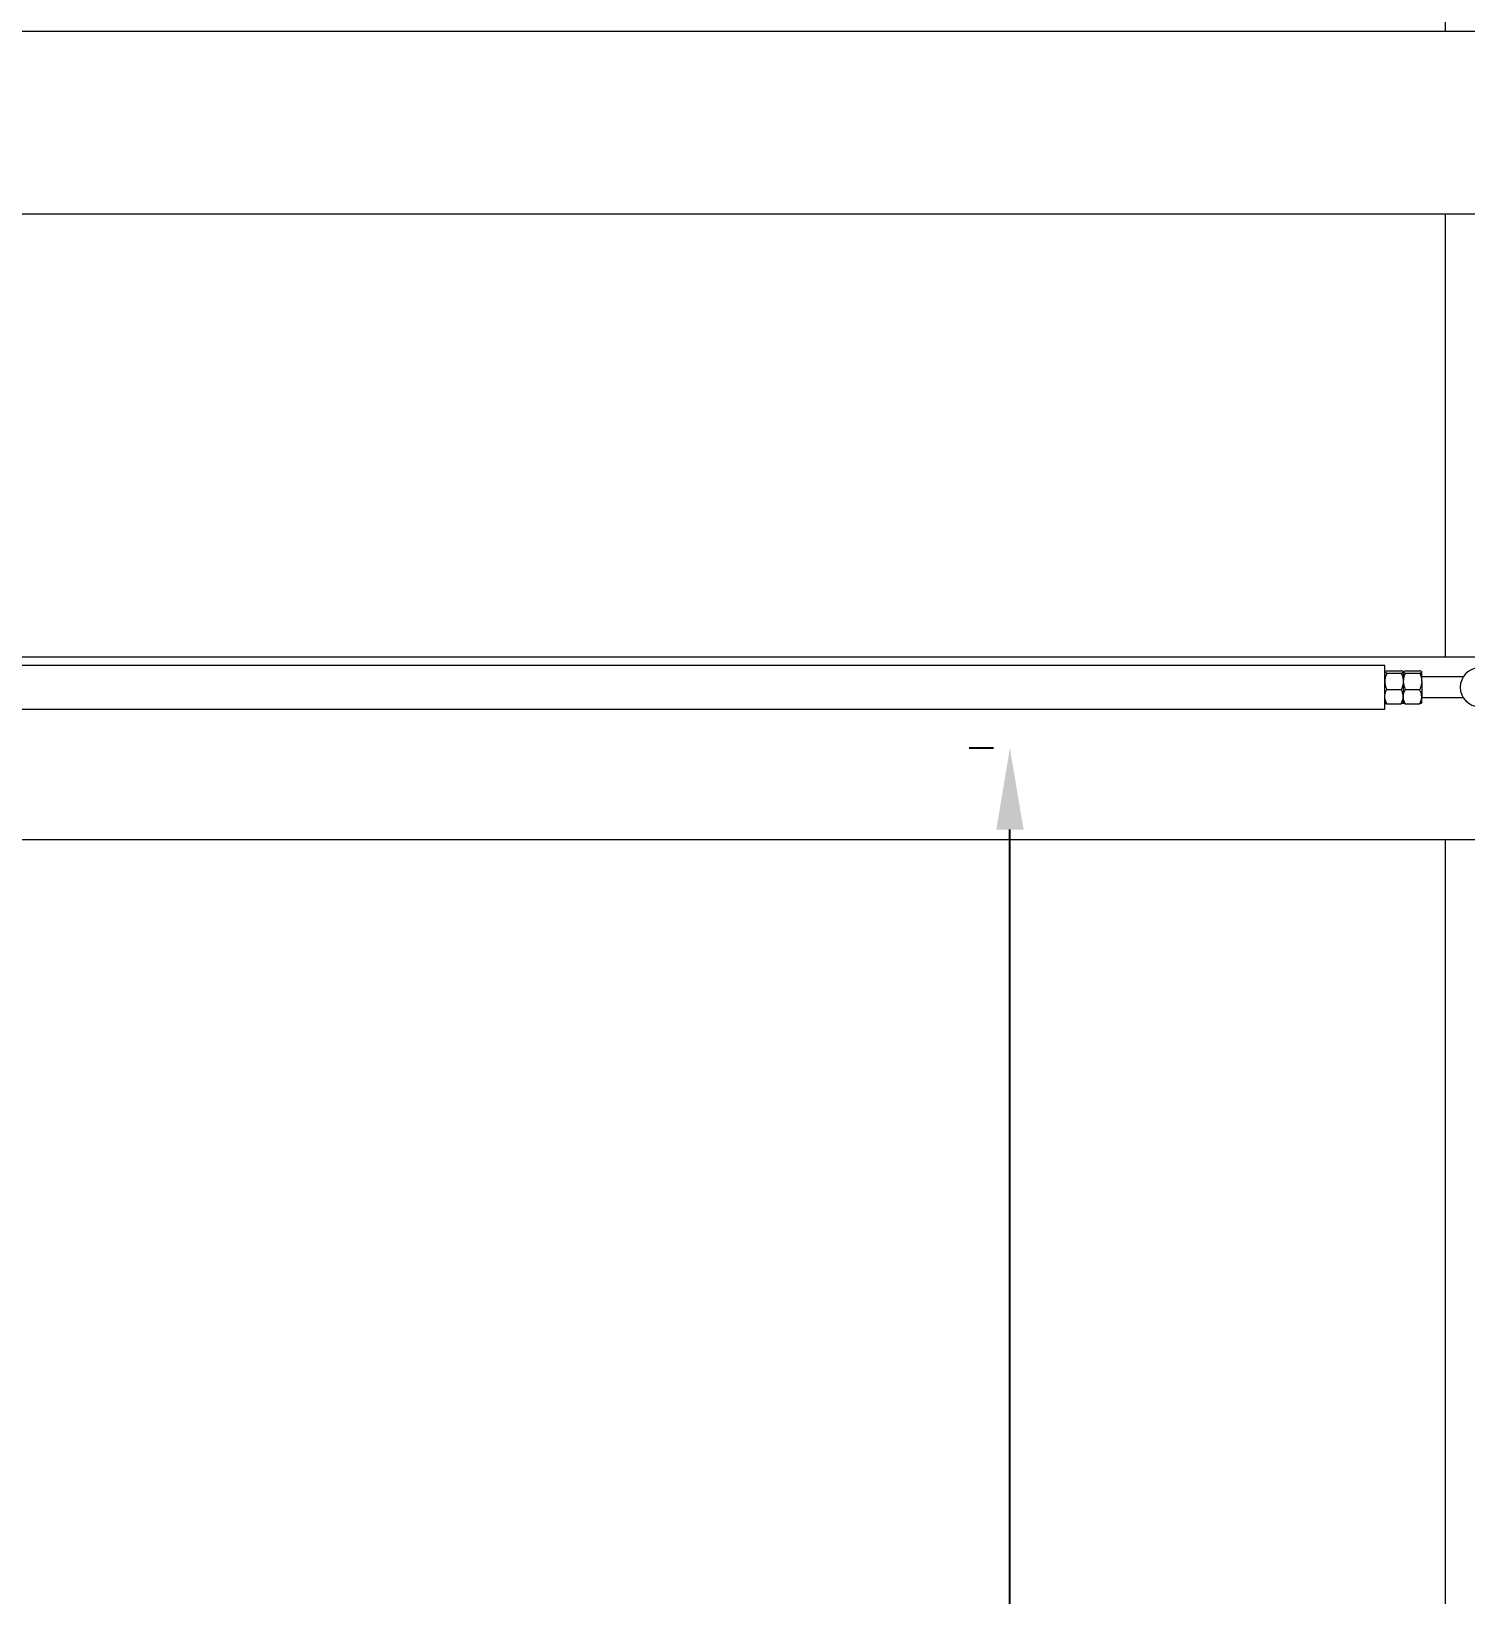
# Model space of a CAD drawing. Header units: millimetres. Extents: x 1587714 to 3094800, y -694377 to -413614.
# Drawn here: x 2031707 to 2032808, y -553049 to -551850 of the extents above; entities that cross this region are included whole.
import ezdxf

# ---------------------------------------------------------------- set-up
doc = ezdxf.new("R2010")
doc.units = ezdxf.units.MM
doc.layers.add('M0_EQUIPOS', color=7, linetype='Continuous')
doc.layers.add('M_DIM', color=1, linetype='Continuous')
doc.styles.add('STYLE-MSF', font='simplex.shx', dxfattribs={"width": 0.8})
doc.dimstyles.new('DIM1-25', dxfattribs={"dimscale": 25, "dimtxt": 2.5, "dimasz": 2.5, "dimexe": 1.25, "dimexo": 0.5, "dimgap": 1, "dimtad": 1, "dimdec": 1, "dimtxsty": 'STYLE-MSF', "dimcen": 2.5, "dimclrd": 8, "dimclre": 8, "dimclrt": 3, "dimaunit": 1, "dimadec": 1, "dimazin": 2, "dimtfac": 1, "dimtdec": 1, "dimtmove": 0, "dimatfit": 3, "dimfxl": 1, "dimlwd": -1, "dimlwe": -1, "dimarcsym": 0})

# ---------------------------------------------------------------- blocks, each defined once
blk = doc.blocks.new('*D107')
at = {"layer": 'Defpoints', "color": 0}
for p in [(2032458.1, -552399.8), (2032458.1, -552399.8), (2032629.1, -555478.8)]:
    blk.add_point(p, dxfattribs=at)
at = {"layer": 'M_DIM', "color": 8}
for p, q in [((2032445.6, -552399.8), (2032426.9, -552399.8)), ((2032458.1, -555416.3), (2032458.1, -552462.3)), ((2032616.6, -555478.8), (2032426.9, -555478.8))]:
    blk.add_line(p, q, dxfattribs=at)
for points in [[(2032447.7, -552462.3), (2032468.6, -552462.3), (2032458.1, -552399.8)], [(2032447.7, -555416.3), (2032468.6, -555416.3), (2032458.1, -555478.8)]]:
    blk.add_solid(points, dxfattribs=at)
at = {"layer": 'M_DIM', "color": 3, "insert": (2032401.9, -553939.3), "char_height": 62.5, "attachment_point": 5, "rotation": 90, "style": 'STYLE-MSF'}
blk.add_mtext('H= 3079', dxfattribs=at)

msp = doc.modelspace()

# ---------------------------------------------------------------- linework, layer by layer
at = {"layer": 'M0_EQUIPOS', "color": 1, "linetype": 'Continuous', "lineweight": 15}
for p, q in [((2032792.082, -549842.9221), (2032792.082, -551849.822)), ((2032792.082, -551989.8221), (2032792.082, -552329.822)), ((2032792.082, -552469.8219), (2032792.082, -554794.822))]:
    msp.add_line(p, q, dxfattribs=at)
at = {"layer": 'M0_EQUIPOS', "linetype": 'Continuous', "lineweight": 15}
for p, q in [((2031597.0821, -551849.822), (2033162.0819, -551849.822)), ((2031177.0818, -551989.8221), (2033162.0819, -551989.8221)), ((2031177.0818, -552329.822), (2033162.0819, -552329.822)), ((2031177.0818, -552469.8219), (2032980.0817, -552469.8219))]:
    msp.add_line(p, q, dxfattribs=at)
at = {"layer": 'M0_EQUIPOS', "color": 180, "linetype": 'Continuous', "lineweight": 15}
for p, q in [((2032745.7764, -552336.4002), (2031433.3104, -552336.4002)), ((2032745.7764, -552353.0936), (2032745.7764, -552336.4002)), ((2032745.8951, -552341.0432), (2032745.7764, -552341.181)), ((2032747.3639, -552340.3873), (2032758.3875, -552340.3873)), ((2032747.3639, -552342.1773), (2032758.3875, -552342.1773)), ((2032759.975, -552341.181), (2032759.8562, -552341.0432)), ((2032760.0937, -552341.0432), (2032759.975, -552341.181)), ((2032759.975, -552341.2823), (2032760.1351, -552341.0788)), ((2032759.975, -552341.181), (2032759.975, -552341.2823)), ((2032759.975, -552341.2823), (2032759.975, -552348.5305)), ((2032761.5625, -552340.3873), (2032772.5861, -552340.3873)), ((2032761.5625, -552342.1773), (2032772.5861, -552342.1773)), ((2032774.1736, -552341.181), (2032774.0548, -552341.0432)), ((2032774.1736, -552341.2823), (2032774.1736, -552341.181)), ((2032774.1736, -552348.5305), (2032774.1736, -552341.2823)), ((2032805.8751, -552345.1936), (2032774.1736, -552345.1936)), ((2032745.7764, -552369.8003), (2032745.7764, -552353.0936)), ((2032747.3639, -552354.8836), (2032758.3875, -552354.8836)), ((2032759.975, -552348.5305), (2032759.975, -552360.3418)), ((2032761.5625, -552354.8836), (2032772.5861, -552354.8836)), ((2032774.1736, -552348.5305), (2032774.1736, -552360.3418)), ((2031433.3104, -552369.8003), (2032745.7764, -552369.8003)), ((2032745.7764, -552365.0063), (2032745.8951, -552365.1441)), ((2032747.3639, -552365.8), (2032758.3875, -552365.8)), ((2032759.8562, -552365.1441), (2032759.975, -552365.0063)), ((2032759.975, -552360.3418), (2032759.975, -552365.0063)), ((2032759.975, -552365.0063), (2032760.0937, -552365.1441)), ((2032761.5625, -552365.8), (2032772.5861, -552365.8)), ((2032774.0548, -552365.1441), (2032774.1736, -552365.0063)), ((2032774.1736, -552365.0063), (2032774.1736, -552360.3418)), ((2032774.1736, -552360.9936), (2032805.853, -552360.9936))]:
    msp.add_line(p, q, dxfattribs=at)
msp.add_arc((2032818.4894, -552353.0936), 14.85, 90, 270, dxfattribs=at)
for points, knots in [([(2032747.3639, -552342.1773), (2032746.9466, -552342.038), (2032746.097, -552341.7544), (2032745.7797, -552341.4456), (2032745.7764, -552341.2864), (2032745.7764, -552341.2823)], [0, 0, 0, 0, 0.484543688, 0.986745973, 1, 1, 1, 1]), ([(2032747.3639, -552342.1773), (2032747.128, -552342.7152), (2032746.57, -552343.9879), (2032745.9266, -552346.1086), (2032745.8269, -552347.7164), (2032745.7764, -552348.5305)], [0, 0, 0, 0, 0.265443876, 0.62807323, 1, 1, 1, 1]), ([(2032746.0704, -552340.9085), (2032746.3161, -552340.7824), (2032746.662, -552340.6049), (2032747.2061, -552340.4362), (2032747.3639, -552340.3873)], [0, 0, 0, 0, 0.710083155, 1, 1, 1, 1]), ([(2032759.975, -552341.2823), (2032759.9144, -552341.1569), (2032759.7913, -552340.9015), (2032759.0787, -552340.6051), (2032758.5429, -552340.4362), (2032758.3875, -552340.3873)], [0, 0, 0, 0, 0.406634692, 0.827972721, 1, 1, 1, 1]), ([(2032758.3875, -552342.1773), (2032758.8046, -552342.038), (2032759.654, -552341.7544), (2032759.9724, -552341.4456), (2032759.9749, -552341.2864), (2032759.975, -552341.2823)], [0, 0, 0, 0, 0.484541758, 0.98674598, 1, 1, 1, 1]), ([(2032758.3875, -552342.1773), (2032758.6233, -552342.7152), (2032759.1814, -552343.9879), (2032759.8247, -552346.1086), (2032759.9245, -552347.7164), (2032759.975, -552348.5305)], [0, 0, 0, 0, 0.265444085, 0.628073723, 1, 1, 1, 1]), ([(2032761.5625, -552342.1773), (2032761.1452, -552342.038), (2032760.2956, -552341.7544), (2032759.9783, -552341.4456), (2032759.975, -552341.2864), (2032759.975, -552341.2823)], [0, 0, 0, 0, 0.484543688, 0.986745973, 1, 1, 1, 1]), ([(2032761.5625, -552342.1773), (2032761.3266, -552342.7152), (2032760.7686, -552343.9879), (2032760.1252, -552346.1086), (2032760.0255, -552347.7164), (2032759.975, -552348.5305)], [0, 0, 0, 0, 0.265443876, 0.62807323, 1, 1, 1, 1]), ([(2032760.269, -552340.9085), (2032760.5147, -552340.7824), (2032760.8606, -552340.6049), (2032761.4047, -552340.4362), (2032761.5625, -552340.3873)], [0, 0, 0, 0, 0.710083155, 1, 1, 1, 1]), ([(2032774.1736, -552341.2823), (2032774.1131, -552341.1569), (2032773.9899, -552340.9015), (2032773.2773, -552340.6051), (2032772.7415, -552340.4362), (2032772.5861, -552340.3873)], [0, 0, 0, 0, 0.406634692, 0.827972721, 1, 1, 1, 1]), ([(2032772.5861, -552342.1773), (2032773.0032, -552342.038), (2032773.8526, -552341.7544), (2032774.171, -552341.4456), (2032774.1735, -552341.2864), (2032774.1736, -552341.2823)], [0, 0, 0, 0, 0.484541758, 0.98674598, 1, 1, 1, 1]), ([(2032772.5861, -552342.1773), (2032772.8219, -552342.7152), (2032773.38, -552343.9879), (2032774.0233, -552346.1086), (2032774.1231, -552347.7164), (2032774.1736, -552348.5305)], [0, 0, 0, 0, 0.265444085, 0.628073723, 1, 1, 1, 1]), ([(2032745.7764, -552348.5305), (2032745.7781, -552348.6768), (2032745.7892, -552349.63), (2032746.0506, -552351.4082), (2032746.6858, -552353.37), (2032747.1966, -552354.5103), (2032747.3639, -552354.8836)], [0, 0, 0, 0, 0.0669264001, 0.4358464044, 0.8152748688, 1, 1, 1, 1]), ([(2032745.7764, -552360.3418), (2032745.8368, -552359.5772), (2032745.96, -552358.0203), (2032746.6727, -552356.2117), (2032747.2085, -552355.1821), (2032747.3639, -552354.8836)], [0, 0, 0, 0, 0.406632123, 0.827967698, 1, 1, 1, 1]), ([(2032759.975, -552348.5305), (2032759.9732, -552348.6768), (2032759.9621, -552349.63), (2032759.7007, -552351.4082), (2032759.0655, -552353.37), (2032758.5548, -552354.5103), (2032758.3875, -552354.8836)], [0, 0, 0, 0, 0.06692647, 0.435845811, 0.815274675, 1, 1, 1, 1]), ([(2032759.975, -552360.3418), (2032759.9145, -552359.5772), (2032759.7913, -552358.0204), (2032759.0787, -552356.2117), (2032758.5429, -552355.1821), (2032758.3875, -552354.8836)], [0, 0, 0, 0, 0.406633078, 0.827967294, 1, 1, 1, 1]), ([(2032759.975, -552348.5305), (2032759.9767, -552348.6768), (2032759.9878, -552349.63), (2032760.2492, -552351.4082), (2032760.8844, -552353.37), (2032761.3952, -552354.5103), (2032761.5625, -552354.8836)], [0, 0, 0, 0, 0.0669264001, 0.4358464044, 0.8152748688, 1, 1, 1, 1]), ([(2032759.975, -552360.3418), (2032760.0354, -552359.5772), (2032760.1586, -552358.0203), (2032760.8713, -552356.2117), (2032761.4071, -552355.1821), (2032761.5625, -552354.8836)], [0, 0, 0, 0, 0.406632123, 0.827967698, 1, 1, 1, 1]), ([(2032774.1736, -552348.5305), (2032774.1718, -552348.6768), (2032774.1607, -552349.63), (2032773.8993, -552351.4082), (2032773.2641, -552353.37), (2032772.7534, -552354.5103), (2032772.5861, -552354.8836)], [0, 0, 0, 0, 0.06692647, 0.435845811, 0.815274675, 1, 1, 1, 1]), ([(2032774.1736, -552360.3418), (2032774.1131, -552359.5772), (2032773.9899, -552358.0204), (2032773.2773, -552356.2117), (2032772.7415, -552355.1821), (2032772.5861, -552354.8836)], [0, 0, 0, 0, 0.406633078, 0.827967294, 1, 1, 1, 1]), ([(2032747.3639, -552365.8), (2032746.9466, -552364.9509), (2032746.097, -552363.2218), (2032745.7797, -552361.3342), (2032745.7764, -552360.3667), (2032745.7764, -552360.3418)], [0, 0, 0, 0, 0.484552642, 0.986748605, 1, 1, 1, 1]), ([(2032745.9365, -552365.1084), (2032745.9701, -552365.1654), (2032746.0802, -552365.352), (2032746.6771, -552365.5821), (2032747.2095, -552365.751), (2032747.3639, -552365.8)], [0, 0, 0, 0, 0.2379003477, 0.7790552545, 1, 1, 1, 1]), ([(2032758.3875, -552365.8), (2032758.8046, -552364.9509), (2032759.654, -552363.2217), (2032759.9724, -552361.3343), (2032759.9749, -552360.3667), (2032759.975, -552360.3418)], [0, 0, 0, 0, 0.484550712, 0.986748612, 1, 1, 1, 1]), ([(2032759.8149, -552365.1084), (2032759.7812, -552365.1654), (2032759.6711, -552365.352), (2032759.0743, -552365.5821), (2032758.5419, -552365.751), (2032758.3875, -552365.8)], [0, 0, 0, 0, 0.237901902, 0.779054831, 1, 1, 1, 1]), ([(2032761.5625, -552365.8), (2032761.1452, -552364.9509), (2032760.2956, -552363.2218), (2032759.9783, -552361.3342), (2032759.975, -552360.3667), (2032759.975, -552360.3418)], [0, 0, 0, 0, 0.484552642, 0.986748605, 1, 1, 1, 1]), ([(2032760.1351, -552365.1084), (2032760.1687, -552365.1654), (2032760.2788, -552365.352), (2032760.8757, -552365.5821), (2032761.4081, -552365.751), (2032761.5625, -552365.8)], [0, 0, 0, 0, 0.2379003477, 0.7790552545, 1, 1, 1, 1]), ([(2032772.5861, -552365.8), (2032773.0032, -552364.9509), (2032773.8526, -552363.2217), (2032774.171, -552361.3343), (2032774.1735, -552360.3667), (2032774.1736, -552360.3418)], [0, 0, 0, 0, 0.484550712, 0.986748612, 1, 1, 1, 1]), ([(2032774.0135, -552365.1084), (2032773.9798, -552365.1654), (2032773.8697, -552365.352), (2032773.2729, -552365.5821), (2032772.7405, -552365.751), (2032772.5861, -552365.8)], [0, 0, 0, 0, 0.237901902, 0.779054831, 1, 1, 1, 1])]:
    msp.add_open_spline(points, degree=3, knots=knots, dxfattribs=at)

# ---------------------------------------------------------------- dimensions: what is measured, and where the dimension line sits
at = {"layer": 'M_DIM'}
dim = msp.add_linear_dim(base=(2032458.1446, -552399.8222), p1=(2032629.0549, -555478.8222), p2=(2032458.1446, -552399.8222), angle=90, text='H= <>', dimstyle='DIM1-25', dxfattribs=at)
dim.commit()
dim.dimension.update_dxf_attribs({"geometry": '*D107', "text_midpoint": (2032401.8946, -553939.3222)})

doc.saveas('drawing.dxf')
